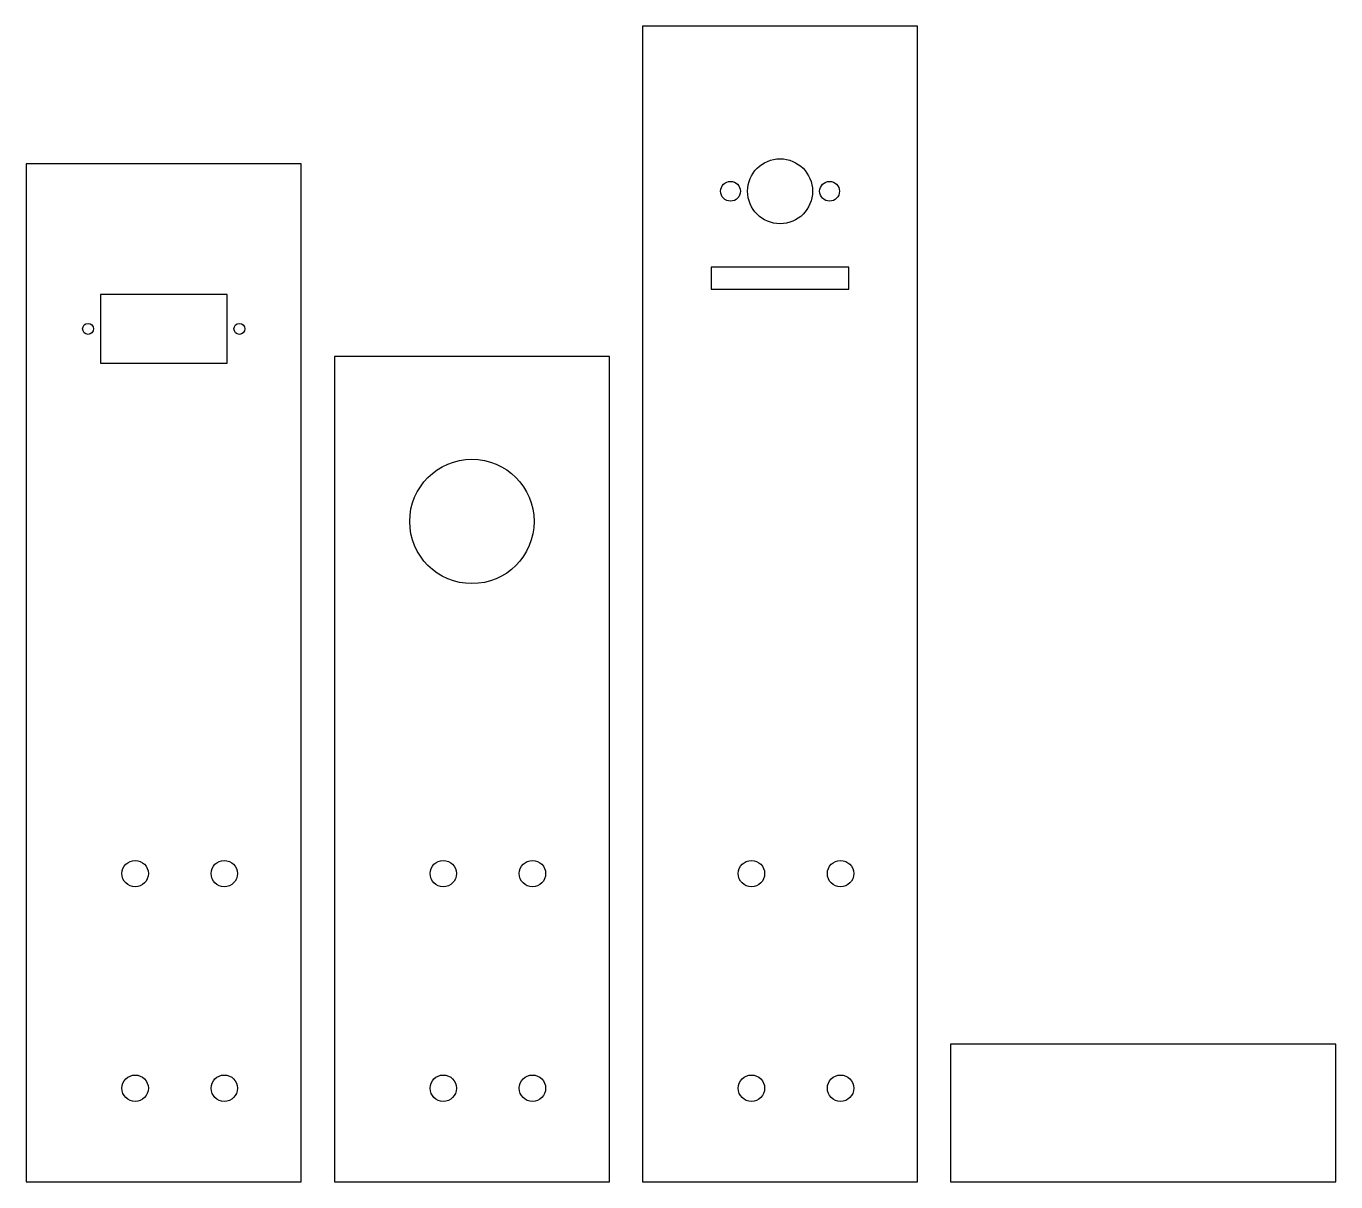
# Model space of a CAD drawing. Header units: millimetres. Extents: x 6 to 244, y 6 to 216.
import ezdxf

# ---------------------------------------------------------------- set-up
doc = ezdxf.new("R2010")
doc.units = ezdxf.units.MM
doc.layers.add('CORTE', color=1, linetype='Continuous')

msp = doc.modelspace()

# ---------------------------------------------------------------- linework, layer by layer
at = {"layer": 'CORTE'}
for points in [[(118, 6), (168, 6), (168, 216), (118, 216)], [(6, 6), (56, 6), (56, 191), (6, 191)], [(130.5, 168.2), (155.5, 168.2), (155.5, 172.2), (130.5, 172.2)], [(19.5, 154.75), (42.5, 154.75), (42.5, 167.25), (19.5, 167.25)], [(62, 6), (112, 6), (112, 156), (62, 156)], [(174, 6), (244, 6), (244, 31), (174, 31)]]:
    msp.add_lwpolyline(points, close=True, dxfattribs=at)
for centre, radius in [((143, 186), 5.9), ((134, 186), 1.8), ((152, 186), 1.8), ((17.25, 161), 1), ((44.75, 161), 1), ((87, 126), 11.3), ((25.8, 62), 2.4), ((42, 62), 2.4), ((81.8, 62), 2.4), ((98, 62), 2.4), ((137.8, 62), 2.4), ((154, 62), 2.4), ((25.8, 23), 2.4), ((42, 23), 2.4), ((81.8, 23), 2.4), ((98, 23), 2.4), ((137.8, 23), 2.4), ((154, 23), 2.4)]:
    msp.add_circle(centre, radius, dxfattribs=at)

doc.saveas('drawing.dxf')
